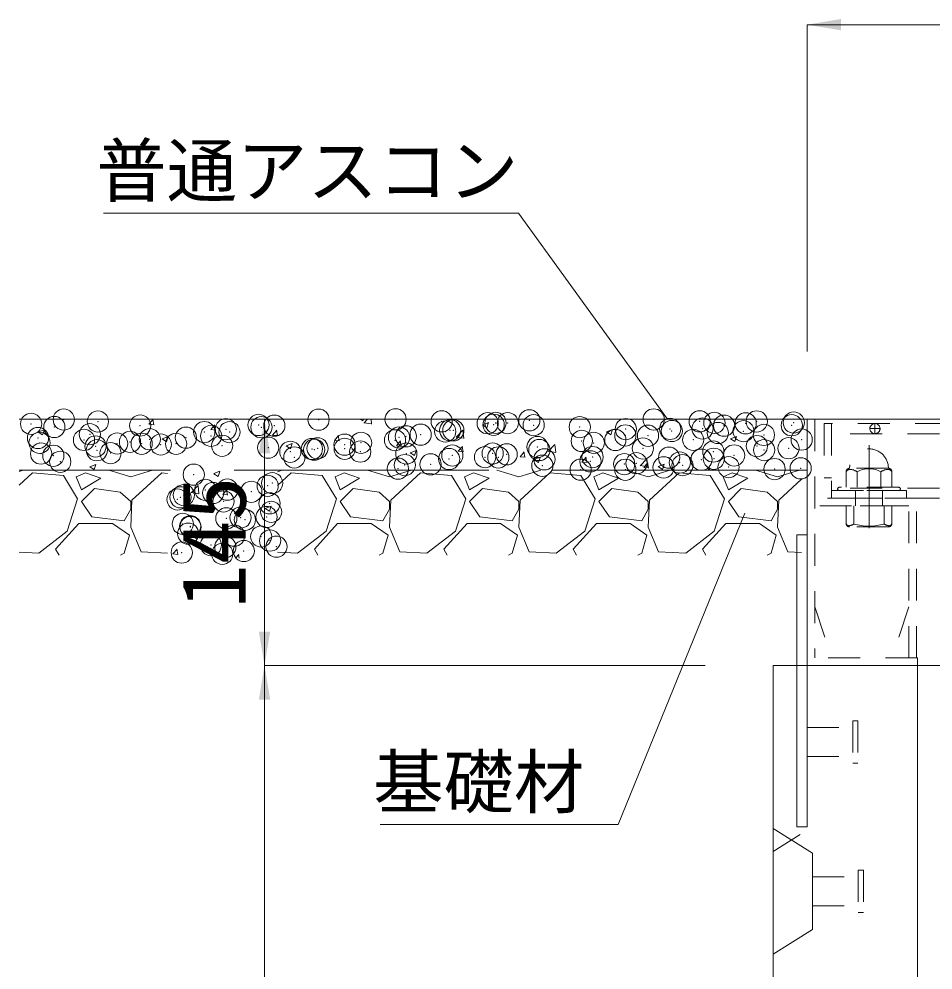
# Model space of a CAD drawing. Units: millimetres at full size; details may follow other scales. Extents: x 87398 to 114821, y -118528 to -105583.
# Drawn here: x 99003 to 99541, y -107779 to -107219 of the extents above; entities that cross this region are included whole.
import ezdxf
from ezdxf.enums import TextEntityAlignment as Align

# ---------------------------------------------------------------- set-up
doc = ezdxf.new("R2010")
doc.units = ezdxf.units.MM
doc.header["$LTSCALE"] = 25
doc.header["$PDMODE"] = 32
doc.header["$PDSIZE"] = 12.5
for name, pattern in [('CHAIN', [18.5, 12, -1.5, 3.5, -1.5]), ('DASHED', [7.5, 6, -1.5]), ('USER1', [1.35, 0.75, -0.6]), ('USER3', [1.35, 0.75, -0.6])]:
    doc.linetypes.add(name, pattern=pattern)
for name, color, linetype, lineweight in [('BT', 30, 'Continuous', 9), ('インサート', 92, 'USER1', 9), ('グレーチング', 7, 'USER1', 13), ('ハッチング', 7, 'Continuous', 5), ('受枠', 3, 'USER1', 9), ('基礎', 3, 'Continuous', 13), ('寸法線', 7, 'Continuous', 13), ('引出線', 4, 'Continuous', 13), ('本体', 2, 'Continuous', 9)]:
    doc.layers.add(name, color=color, linetype=linetype, lineweight=lineweight)
doc.styles.add('ＭＳ ゴシック', font='')
doc.styles.get('ＭＳ ゴシック').set_extended_font_data('MS Gothic')

# ---------------------------------------------------------------- blocks, each defined once
blk = doc.blocks.new('filled_arrow')
at = {"color": 0, "linetype": 'Continuous', "lineweight": -2}
blk.add_solid([(7.5, 1.25), (0, 0), (7.5, -1.25)], dxfattribs=at)

msp = doc.modelspace()

# ---------------------------------------------------------------- linework, layer by layer
at = {"layer": 'BT', "linetype": 'USER1', "lineweight": 13}
for p, q in [((99489.7, -107485.48), (99489.7, -107494.61)), ((99514.62, -107483.4), (99491.77, -107483.4)), ((99496.19, -107485.48), (99496.19, -107494.61)), ((99510.21, -107485.48), (99510.21, -107494.61)), ((99516.7, -107485.48), (99516.7, -107494.61)), ((99520.7, -107494.61), (99485.7, -107494.61)), ((99520.7, -107496.55), (99485.7, -107496.55)), ((99495.2, -107505.55), (99495.2, -107496.55)), ((99511.2, -107505.55), (99511.2, -107496.55)), ((99516.7, -107505.55), (99489.7, -107505.55)), ((99489.7, -107505.55), (99489.7, -107515.91)), ((99494.32, -107516.22), (99494.32, -107505.55)), ((99512.07, -107516.22), (99512.07, -107505.55)), ((99516.7, -107505.55), (99516.7, -107515.91)), ((99514.75, -107517.86), (99491.65, -107517.86))]:
    msp.add_line(p, q, dxfattribs=at)
for centre, radius, start, end in [((99503.2, -107483.4), 11.42, 0, 180), ((99491.77, -107485.48), 2.08, 90, 180), ((99503.2, -107498.15), 14.48, 61.0495, 118.9505), ((99514.62, -107485.48), 2.08, 0, 90), ((99485.7, -107495.61), 1, 90, 180), ((99485.7, -107495.55), 1, 180, 270), ((99520.7, -107495.61), 1, 0, 90), ((99520.7, -107495.55), 1, 270, 0), ((99491.65, -107515.91), 1.95, 180, 270), ((99503.2, -107485.95), 31.54, 253.6626, 286.3374), ((99514.75, -107515.91), 1.95, 270, 0)]:
    msp.add_arc(centre, radius, start, end, dxfattribs=at)
for points in [[(99491.77, -107484.06), (99491.15, -107484.17), (99490.1, -107484.55), (99489.7, -107485.48)], [(99496.19, -107485.48), (99494.77, -107484.54), (99493.24, -107483.97), (99491.77, -107484.06)], [(99510.21, -107485.48), (99511.62, -107484.54), (99513.16, -107483.97), (99514.62, -107484.06)], [(99514.62, -107484.06), (99515.25, -107484.17), (99516.29, -107484.55), (99516.7, -107485.48)], [(99491.16, -107517.21), (99490.72, -107517.13), (99489.85, -107517), (99489.7, -107515.54)], [(99494.32, -107516.22), (99493.27, -107516.88), (99492.19, -107517.28), (99491.16, -107517.21)], [(99512.07, -107516.22), (99513.13, -107516.88), (99514.21, -107517.28), (99515.24, -107517.21)], [(99515.24, -107517.21), (99515.68, -107517.13), (99516.54, -107517), (99516.7, -107515.54)]]:
    msp.add_open_spline(points, degree=3, dxfattribs=at)
at = {"layer": 'インサート', "linetype": 'USER3', "lineweight": 5}
for p, q in [((99466.7, -107636.05), (99493.7, -107636.05)), ((99493.7, -107632.05), (99493.7, -107657.05)), ((99493.7, -107632.05), (99496.7, -107632.05)), ((99496.7, -107632.05), (99496.7, -107657.05)), ((99466.7, -107653.05), (99493.7, -107653.05)), ((99493.7, -107657.05), (99496.7, -107657.05)), ((99496.9, -107720.05), (99496.9, -107745.05)), ((99496.9, -107720.05), (99499.9, -107720.05)), ((99499.9, -107720.05), (99499.9, -107745.05)), ((99469.9, -107724.05), (99496.9, -107724.05)), ((99469.9, -107724.05), (99469.9, -107741.05)), ((99469.9, -107741.05), (99496.9, -107741.05)), ((99496.9, -107745.05), (99499.9, -107745.05))]:
    msp.add_line(p, q, dxfattribs=at)
at = {"layer": 'グレーチング'}
for p, q in [((99476.7, -107457.05), (99476.7, -107489.05)), ((99886.7, -107457.05), (99476.7, -107457.05)), ((99481.2, -107457.05), (99481.2, -107501.05)), ((99506.7, -107457.05), (99506.7, -107463.05)), ((99882.2, -107463.05), (99481.2, -107463.05)), ((99509.7, -107460.05), (99503.7, -107460.05)), ((99476.7, -107489.05), (99481.2, -107489.05)), ((99882.2, -107495.05), (99481.2, -107495.05)), ((99481.2, -107496.55), (99525.2, -107496.55)), ((99525.2, -107496.55), (99525.2, -107501.05)), ((99882.2, -107501.05), (99481.2, -107501.05))]:
    msp.add_line(p, q, dxfattribs=at)
msp.add_circle((99506.7, -107460.05), 3, dxfattribs=at)
at = {"layer": 'ハッチング'}
for p, q in [((99045.46, -107454.57), (99045.46, -107454.55)), ((99079.05, -107457.46), (99081.49, -107454.55)), ((99079.05, -107457.46), (99082.09, -107457.73)), ((99081.9, -107457.76), (99081.31, -107454.58)), ((99115.49, -107460.65), (99117.94, -107457.73)), ((99118.34, -107460.95), (99117.75, -107457.76)), ((99203.71, -107454.55), (99205.14, -107455.51)), ((99205.13, -107455.51), (99205.46, -107454.55)), ((99205.73, -107456.6), (99210.25, -107457.3)), ((99205.76, -107456.66), (99207.79, -107454.55)), ((99210.23, -107457.37), (99209.91, -107454.55)), ((99275.61, -107457.88), (99278.14, -107459.58)), ((99275.62, -107457.85), (99279.18, -107456.49)), ((99278.14, -107459.58), (99279.17, -107456.51)), ((99013.91, -107462.06), (99016.44, -107463.76)), ((99013.92, -107462.03), (99017.48, -107460.67)), ((99016.44, -107463.76), (99017.47, -107460.69)), ((99115.49, -107460.65), (99118.52, -107460.91)), ((99151.92, -107463.83), (99154.37, -107460.92)), ((99151.92, -107463.84), (99154.96, -107464.1)), ((99154.77, -107464.14), (99154.19, -107460.95)), ((99259.98, -107465.07), (99263.93, -107460.95)), ((99264.45, -107465.78), (99263.89, -107460.95)), ((99348.62, -107461.95), (99351.15, -107463.65)), ((99348.63, -107461.92), (99352.19, -107460.56)), ((99351.14, -107463.65), (99352.18, -107460.58)), ((99086.92, -107466.12), (99089.45, -107467.83)), ((99086.93, -107466.1), (99090.49, -107464.74)), ((99089.44, -107467.83), (99090.47, -107464.76)), ((99159.94, -107470.17), (99163.49, -107468.81)), ((99162.45, -107471.9), (99163.48, -107468.83)), ((99188.36, -107467.02), (99190.81, -107464.1)), ((99188.36, -107467.02), (99191.4, -107467.29)), ((99191.21, -107467.32), (99190.62, -107464.14)), ((99224.8, -107470.21), (99227.25, -107467.29)), ((99227.65, -107470.51), (99227.06, -107467.33)), ((99259.94, -107465), (99264.46, -107465.7)), ((99314.19, -107473.48), (99318.15, -107469.36)), ((99318.67, -107474.18), (99318.11, -107469.36)), ((99421.63, -107466.01), (99424.15, -107467.72)), ((99421.64, -107465.99), (99425.19, -107464.63)), ((99424.15, -107467.72), (99425.18, -107464.65)), ((99159.93, -107470.19), (99162.45, -107471.9)), ((99224.8, -107470.21), (99227.83, -107470.48)), ((99232.93, -107474.26), (99235.46, -107475.97)), ((99232.94, -107474.24), (99236.5, -107472.87)), ((99235.46, -107475.96), (99236.49, -107472.89)), ((99261.23, -107473.4), (99263.68, -107470.48)), ((99261.23, -107473.4), (99264.27, -107473.67)), ((99264.09, -107473.7), (99263.5, -107470.52)), ((99297.67, -107476.59), (99300.12, -107473.67)), ((99300.52, -107476.89), (99299.93, -107473.7)), ((99314.16, -107473.41), (99318.68, -107474.11)), ((99297.67, -107476.59), (99300.71, -107476.85)), ((99305.94, -107478.33), (99308.46, -107480.03)), ((99305.95, -107478.31), (99309.5, -107476.94)), ((99308.46, -107480.03), (99309.49, -107476.96)), ((99334.11, -107479.77), (99336.56, -107476.85)), ((99334.11, -107479.78), (99337.14, -107480.04)), ((99336.96, -107480.08), (99336.37, -107476.89)), ((99368.41, -107481.89), (99372.36, -107477.76)), ((99370.55, -107482.96), (99372.99, -107480.04)), ((99372.88, -107482.59), (99372.32, -107477.77)), ((99373.4, -107483.26), (99372.81, -107480.08)), ((99002.54, -107485.34), (99005.06, -107484.6)), ((99010.39, -107486.12), (99002.54, -107493.29)), ((99005.06, -107484.6), (99005.08, -107484.55)), ((99028.68, -107487.65), (99010.4, -107486.12)), ((99041.64, -107486.12), (99036.3, -107488.41)), ((99050.78, -107489.17), (99041.64, -107486.12)), ((99044.24, -107482.51), (99046.76, -107484.21)), ((99044.25, -107482.49), (99047.8, -107481.12)), ((99046.76, -107484.21), (99047.79, -107481.14)), ((99055.33, -107484.55), (99055.35, -107484.6)), ((99055.35, -107484.6), (99068.31, -107488.41)), ((99068.31, -107488.41), (99081.26, -107484.6)), ((99086.59, -107486.12), (99069.07, -107502.12)), ((99081.26, -107484.6), (99081.28, -107484.55)), ((99089.93, -107486.4), (99086.6, -107486.12)), ((99117.25, -107486.56), (99120.81, -107485.19)), ((99119.77, -107488.28), (99120.8, -107485.21)), ((99154.71, -107485.41), (99157.46, -107484.6)), ((99162.79, -107486.12), (99154.71, -107493.5)), ((99157.46, -107484.6), (99157.48, -107484.55)), ((99181.08, -107487.65), (99162.8, -107486.12)), ((99194.04, -107486.12), (99188.7, -107488.41)), ((99203.18, -107489.17), (99194.04, -107486.12)), ((99207.73, -107484.55), (99207.75, -107484.6)), ((99207.75, -107484.6), (99220.71, -107488.41)), ((99220.71, -107488.41), (99233.66, -107484.6)), ((99238.99, -107486.12), (99221.47, -107502.12)), ((99233.66, -107484.6), (99233.68, -107484.55)), ((99257.28, -107487.65), (99239, -107486.12)), ((99270.24, -107486.12), (99264.9, -107488.41)), ((99279.38, -107489.17), (99270.24, -107486.12)), ((99283.93, -107484.55), (99283.95, -107484.6)), ((99283.95, -107484.6), (99296.91, -107488.41)), ((99296.91, -107488.41), (99309.86, -107484.6)), ((99315.19, -107486.12), (99297.67, -107502.12)), ((99309.86, -107484.6), (99309.88, -107484.55)), ((99333.48, -107487.65), (99315.2, -107486.12)), ((99346.44, -107486.12), (99341.1, -107488.41)), ((99355.58, -107489.17), (99346.44, -107486.12)), ((99360.13, -107484.55), (99360.15, -107484.6)), ((99360.15, -107484.6), (99373.11, -107488.41)), ((99368.38, -107481.82), (99372.89, -107482.52)), ((99370.55, -107482.96), (99373.58, -107483.23)), ((99373.11, -107488.41), (99386.06, -107484.6)), ((99391.39, -107486.12), (99373.87, -107502.12)), ((99378.94, -107482.4), (99381.47, -107484.1)), ((99378.95, -107482.38), (99382.51, -107481.01)), ((99381.47, -107484.1), (99382.5, -107481.03)), ((99386.06, -107484.6), (99386.08, -107484.55)), ((99409.68, -107487.65), (99391.4, -107486.12)), ((99408.32, -107484.55), (99409.43, -107483.23)), ((99409.48, -107484.55), (99409.25, -107483.27)), ((99422.64, -107486.12), (99417.3, -107488.41)), ((99431.78, -107489.17), (99422.64, -107486.12)), ((99436.33, -107484.55), (99436.35, -107484.6)), ((99436.35, -107484.6), (99449.31, -107488.41)), ((99449.31, -107488.41), (99462.26, -107484.6)), ((99462.26, -107484.6), (99462.28, -107484.55)), ((99037.07, -107501.36), (99028.68, -107487.65)), ((99036.3, -107488.41), (99039.35, -107496.03)), ((99039.35, -107496.03), (99050.78, -107489.17)), ((99117.24, -107486.58), (99119.77, -107488.28)), ((99189.47, -107501.36), (99181.08, -107487.65)), ((99188.7, -107488.41), (99191.75, -107496.03)), ((99191.75, -107496.03), (99203.18, -107489.17)), ((99265.67, -107501.36), (99257.28, -107487.65)), ((99264.9, -107488.41), (99267.95, -107496.03)), ((99267.95, -107496.03), (99279.38, -107489.17)), ((99341.87, -107501.36), (99333.48, -107487.65)), ((99341.1, -107488.41), (99344.15, -107496.03)), ((99344.15, -107496.03), (99355.58, -107489.17)), ((99418.07, -107501.36), (99409.68, -107487.65)), ((99417.3, -107488.41), (99420.35, -107496.03)), ((99420.35, -107496.03), (99431.78, -107489.17)), ((99463.5, -107489.87), (99450.07, -107502.12)), ((99046.97, -107495.27), (99039.35, -107502.89)), ((99062.21, -107497.55), (99046.97, -107495.27)), ((99104.06, -107497.74), (99108.02, -107493.62)), ((99108.54, -107498.44), (99107.98, -107493.62)), ((99122.54, -107498.86), (99124.98, -107495.94)), ((99125.39, -107499.16), (99124.8, -107495.98)), ((99199.37, -107495.27), (99191.75, -107502.89)), ((99214.61, -107497.55), (99199.37, -107495.27)), ((99275.57, -107495.27), (99267.95, -107502.89)), ((99290.81, -107497.55), (99275.57, -107495.27)), ((99351.77, -107495.27), (99344.15, -107502.89)), ((99367.01, -107497.55), (99351.77, -107495.27)), ((99427.97, -107495.27), (99420.35, -107502.89)), ((99443.21, -107497.55), (99427.97, -107495.27)), ((99030.97, -107520.41), (99037.07, -107501.36)), ((99039.35, -107502.89), (99045.45, -107512.03)), ((99068.31, -107502.89), (99062.21, -107497.55)), ((99069.07, -107502.12), (99068.31, -107518.13)), ((99068.31, -107507.46), (99068.31, -107502.89)), ((99104.03, -107497.67), (99108.55, -107498.37)), ((99122.54, -107498.86), (99125.57, -107499.13)), ((99183.37, -107520.41), (99189.47, -107501.36)), ((99191.75, -107502.89), (99197.85, -107512.03)), ((99220.71, -107502.89), (99214.61, -107497.55)), ((99221.47, -107502.12), (99220.71, -107518.13)), ((99220.71, -107507.46), (99220.71, -107502.89)), ((99259.57, -107520.41), (99265.67, -107501.36)), ((99267.95, -107502.89), (99274.05, -107512.03)), ((99296.91, -107502.89), (99290.81, -107497.55)), ((99297.67, -107502.12), (99296.91, -107518.13)), ((99296.91, -107507.46), (99296.91, -107502.89)), ((99335.77, -107520.41), (99341.87, -107501.36)), ((99344.15, -107502.89), (99350.25, -107512.03)), ((99373.11, -107502.89), (99367.01, -107497.55)), ((99373.87, -107502.12), (99373.11, -107518.13)), ((99373.11, -107507.46), (99373.11, -107502.89)), ((99411.97, -107520.41), (99418.07, -107501.36)), ((99420.35, -107502.89), (99426.45, -107512.03)), ((99449.31, -107502.89), (99443.21, -107497.55)), ((99450.07, -107502.12), (99449.31, -107518.13)), ((99449.31, -107507.46), (99449.31, -107502.89)), ((99064.5, -107514.32), (99068.31, -107507.46)), ((99147.56, -107507.03), (99150.09, -107508.73)), ((99147.57, -107507.01), (99151.13, -107505.64)), ((99150.09, -107508.73), (99151.12, -107505.66)), ((99216.9, -107514.32), (99220.71, -107507.46)), ((99293.1, -107514.32), (99296.91, -107507.46)), ((99369.3, -107514.32), (99373.11, -107507.46)), ((99445.5, -107514.32), (99449.31, -107507.46)), ((99045.45, -107512.03), (99064.5, -107514.32)), ((99197.85, -107512.03), (99216.9, -107514.32)), ((99274.05, -107512.03), (99293.1, -107514.32)), ((99350.25, -107512.03), (99369.3, -107514.32)), ((99426.45, -107512.03), (99445.5, -107514.32)), ((99024.11, -107531.08), (99037.83, -107515.84)), ((99037.83, -107515.84), (99057.64, -107515.84)), ((99057.64, -107515.84), (99067.55, -107522.7)), ((99068.31, -107518.13), (99074.4, -107532.6)), ((99176.51, -107531.08), (99190.23, -107515.84)), ((99190.23, -107515.84), (99210.04, -107515.84)), ((99210.04, -107515.84), (99219.95, -107522.7)), ((99220.71, -107518.13), (99226.8, -107532.6)), ((99252.71, -107531.08), (99266.43, -107515.84)), ((99266.43, -107515.84), (99286.24, -107515.84)), ((99286.24, -107515.84), (99296.15, -107522.7)), ((99296.91, -107518.13), (99303, -107532.6)), ((99328.91, -107531.08), (99342.63, -107515.84)), ((99342.63, -107515.84), (99362.44, -107515.84)), ((99362.44, -107515.84), (99372.35, -107522.7)), ((99373.11, -107518.13), (99379.2, -107532.6)), ((99405.11, -107531.08), (99418.83, -107515.84)), ((99418.83, -107515.84), (99438.64, -107515.84)), ((99438.64, -107515.84), (99448.55, -107522.7)), ((99449.31, -107518.13), (99455.4, -107532.6)), ((99014.21, -107533.37), (99030.97, -107520.41)), ((99067.55, -107522.7), (99064.5, -107533.37)), ((99104.88, -107523.41), (99107.41, -107525.12)), ((99104.89, -107523.39), (99108.45, -107522.03)), ((99107.41, -107525.12), (99108.44, -107522.05)), ((99166.61, -107533.37), (99183.37, -107520.41)), ((99219.95, -107522.7), (99216.9, -107533.37)), ((99242.81, -107533.37), (99259.57, -107520.41)), ((99296.15, -107522.7), (99293.1, -107533.37)), ((99319.01, -107533.37), (99335.77, -107520.41)), ((99372.35, -107522.7), (99369.3, -107533.37)), ((99395.21, -107533.37), (99411.97, -107520.41)), ((99448.55, -107522.7), (99445.5, -107533.37)), ((99026.13, -107534.55), (99024.11, -107531.08)), ((99093.15, -107533.88), (99095.6, -107530.96)), ((99096, -107534.18), (99095.41, -107531)), ((99178.53, -107534.55), (99176.51, -107531.08)), ((99254.73, -107534.55), (99252.71, -107531.08)), ((99330.93, -107534.55), (99328.91, -107531.08)), ((99407.13, -107534.55), (99405.11, -107531.08)), ((99002.54, -107532.81), (99014.21, -107533.37)), ((99064.5, -107533.37), (99062.24, -107534.55)), ((99074.4, -107532.6), (99089.93, -107533.34)), ((99093.15, -107533.88), (99096.18, -107534.15)), ((99130.14, -107536.41), (99132.03, -107534.15)), ((99132.26, -107536.41), (99131.85, -107534.19)), ((99154.71, -107532.8), (99166.61, -107533.37)), ((99216.9, -107533.37), (99214.64, -107534.55)), ((99226.8, -107532.6), (99242.81, -107533.37)), ((99293.1, -107533.37), (99290.84, -107534.55)), ((99303, -107532.6), (99319.01, -107533.37)), ((99369.3, -107533.37), (99367.04, -107534.55)), ((99379.2, -107532.6), (99395.21, -107533.37)), ((99445.5, -107533.37), (99443.24, -107534.55)), ((99455.4, -107532.6), (99463.5, -107532.99))]:
    msp.add_line(p, q, dxfattribs=at)
for p in [(99009.66, -107457.24), (99028.9, -107454.7), (99049.01, -107455.86), (99073.9, -107458.25), (99143.61, -107457.88), (99152.9, -107458.33), (99178.98, -107454.75), (99224.35, -107454.58), (99251.47, -107455.73), (99278.59, -107456.87), (99282.15, -107457.77), (99283.23, -107456.67), (99290.41, -107456.83), (99303.13, -107455.15), (99305.7, -107458.02), (99376.35, -107454.63), (99403.46, -107455.78), (99412.13, -107456.66), (99417.84, -107458.33), (99430.58, -107456.92), (99437.08, -107455.8), (99457.7, -107458.07), (99458.89, -107456.47), (99023.35, -107459.11), (99044.27, -107463.34), (99111.66, -107462.09), (99115.7, -107464.32), (99124.37, -107460.41), (99126.52, -107462.13), (99145.32, -107459.24), (99239.09, -107463.59), (99253.6, -107461.76), (99256.49, -107461.02), (99258.33, -107461.05), (99332.82, -107459.16), (99359.66, -107464.04), (99359.94, -107460.31), (99373.04, -107464.23), (99386.05, -107460.23), (99387.06, -107461.45), (99405.13, -107460), (99414.18, -107462.6), (99429.26, -107461.56), (99441.29, -107463.75), (99013.7, -107465.56), (99014.65, -107468.43), (99040.82, -107466.7), (99060.34, -107468.84), (99067.94, -107467.85), (99074.77, -107468.96), (99079.57, -107466.31), (99086.07, -107469.41), (99095.06, -107469), (99100.86, -107465.39), (99122.18, -107470.14), (99194.29, -107469.48), (99204.03, -107468.41), (99223.98, -107466.85), (99226.37, -107465.26), (99230.41, -107464.6), (99334, -107467.3), (99341.09, -107468.43), (99353.81, -107466.76), (99399.63, -107466.64), (99463.56, -107466.51), (99015.54, -107474.74), (99047.62, -107470.52), (99048.39, -107472.77), (99056.45, -107474.49), (99149.3, -107471.29), (99162.33, -107473.69), (99175.05, -107472.02), (99176.41, -107472.43), (99178.37, -107471.66), (99194.35, -107471.93), (99203.53, -107473.58), (99230.65, -107474.72), (99281.53, -107474.68), (99289.77, -107475.19), (99307.92, -107470.87), (99309.01, -107472.66), (99370.01, -107471.73), (99411.51, -107473.57), (99437.17, -107470.32), (99441.43, -107472.71), (99455.8, -107471.61), (99022.73, -107476.02), (99026.82, -107479.58), (99164.72, -107477.02), (99244.97, -107481.09), (99255.88, -107477.93), (99257.77, -107475.87), (99277.05, -107476.86), (99284.89, -107477.02), (99312, -107478.16), (99339.12, -107479.31), (99340.38, -107476.81), (99359.04, -107480.95), (99366.24, -107480.45), (99385.43, -107477.15), (99391.76, -107480.04), (99404.48, -107478.36), (99411.81, -107477.8), (99423.72, -107475.83), (99225.73, -107483.62), (99229.79, -107481.51), (99310.76, -107481.9), (99333.38, -107484.21), (99359.68, -107484.26), (99382.18, -107482.88), (99393.36, -107481.6), (99420.48, -107482.74), (99447.59, -107483.89), (99462.94, -107483.42), (99105.47, -107487.19), (99151.67, -107492.15), (99112.28, -107496.1), (99116.89, -107497.95), (99125.28, -107495.96), (99139.4, -107497.25), (99148.97, -107493.73), (99095.88, -107501.78), (99097.65, -107500.48), (99099.62, -107499.21), (99123, -107502.92), (99150.11, -107504.07), (99151.05, -107509.06), (99124.66, -107512.87), (99133, -107512.41), (99135.61, -107513.76), (99148.32, -107512.09), (99099, -107516.12), (99103.38, -107517.5), (99103.52, -107517.99), (99102.18, -107521.92), (99129.3, -107523.07), (99145.17, -107523.57), (99150.43, -107525.97), (99115.55, -107528.65), (99124.05, -107529.78), (99154.2, -107529.59), (99098.39, -107533.03), (99122.24, -107533.8), (99134.96, -107532.12)]:
    msp.add_point(p, dxfattribs=at)
at = {"layer": '受枠', "linetype": 'Continuous'}
for p, q in [((99466.7, -107454.55), (99471.2, -107454.55)), ((99466.7, -107694.55), (99466.7, -107454.55)), ((99471.2, -107454.55), (99892.2, -107454.55)), ((99460.7, -107522.55), (99460.7, -107694.55)), ((99466.7, -107522.55), (99460.7, -107522.55)), ((99460.7, -107694.55), (99466.7, -107694.55))]:
    msp.add_line(p, q, dxfattribs=at)
at = {"layer": '受枠'}
for p, q in [((99471.2, -107454.55), (99471.2, -107595.05)), ((99531.2, -107501.05), (99471.2, -107501.05)), ((99531.2, -107595.05), (99531.2, -107501.05)), ((99526.7, -107505.55), (99471.2, -107505.55)), ((99526.7, -107595.05), (99526.7, -107505.55)), ((99471.2, -107565.05), (99481.2, -107595.05)), ((99526.7, -107565.05), (99516.7, -107595.05)), ((99531.7, -107595.05), (99471.2, -107595.05)), ((99531.7, -107595.05), (99531.7, -107599.55))]:
    msp.add_line(p, q, dxfattribs=at)
at = {"layer": '受枠', "linetype": 'CHAIN'}
msp.add_line((99503.2, -107518.6), (99503.2, -107469.86), dxfattribs=at)
at = {"layer": '基礎'}
msp.add_line((99002.54, -107454.55), (99466.7, -107454.55), dxfattribs=at)
at = {"layer": '基礎', "linetype": 'DASHED', "lineweight": 15}
msp.add_line((99466.7, -107484.55), (99002.54, -107484.55), dxfattribs=at)
at = {"layer": '寸法線'}
for p, q in [((99466.7, -107222.18), (99896.7, -107222.18)), ((99466.7, -107414.55), (99466.7, -107222.18)), ((99147.14, -107454.55), (99147.14, -107599.55)), ((99147.14, -107599.55), (99147.14, -108299.55)), ((99406.7, -107599.55), (99147.14, -107599.55)), ((99406.7, -107599.55), (99147.14, -107599.55))]:
    msp.add_line(p, q, dxfattribs=at)
at = {"layer": '引出線', "lineweight": 9}
for points in [[(99384.42, -107454.55), (99296.69, -107333.12), (99052.39, -107333.12)], [(99430.11, -107509.75), (99355.51, -107693.09), (99215.31, -107693.09)]]:
    msp.add_lwpolyline(points, dxfattribs=at)
at = {"layer": '本体', "lineweight": 20}
for p, q in [((99531.7, -107599.55), (99446.7, -107599.55)), ((99446.7, -107599.55), (99446.7, -109049.55)), ((99896.7, -107599.55), (99466.7, -107599.55)), ((99531.7, -108229.03), (99531.7, -107599.55))]:
    msp.add_line(p, q, dxfattribs=at)
at = {"layer": '本体', "linetype": 'USER3', "lineweight": 5}
for p in [(99466.7, -107599.55), (99466.7, -107599.55), (99446.7, -107709.05)]:
    msp.add_line(p, (99466.7, -107696.55), dxfattribs=at)
at = {"layer": '本体', "lineweight": 5}
for p, q in [((99446.7, -107695.56), (99469.9, -107710.05)), ((99469.9, -107710.05), (99469.9, -107755.05)), ((99446.7, -107769.56), (99469.9, -107755.05))]:
    msp.add_line(p, q, dxfattribs=at)

# ---------------------------------------------------------------- block references
at = {"layer": '寸法線', "xscale": 2.67, "yscale": 2.67}
msp.add_blockref('filled_arrow', (99466.7, -107222.18), dxfattribs=at)
for p, rotation in [((99147.14, -107454.55), 270), ((99147.14, -107599.55), 90), ((99147.14, -107599.55), 270)]:
    msp.add_blockref('filled_arrow', p, dxfattribs=dict(at, rotation=rotation))
at = {"layer": '引出線', "lineweight": 9, "xscale": 0.133, "yscale": 0.133}
for p, rotation in [((99384.42, -107454.55), 125.8), ((99430.11, -107509.75), 247.9)]:
    msp.add_blockref('filled_arrow', p, dxfattribs=dict(at, rotation=rotation))

# ---------------------------------------------------------------- texts
at = {"layer": '寸法線', "style": 'ＭＳ ゴシック'}
msp.add_text('145', height=37.98, rotation=90, dxfattribs=at).set_placement((99117.14, -107527.05), align=Align.MIDDLE_CENTER)
at = {"layer": '引出線', "style": 'ＭＳ ゴシック'}
for s, p in [('普通アスコン', (99296.69, -107292.93)), ('基礎材', (99335.51, -107652.9))]:
    msp.add_text(s, height=30.38, dxfattribs=at).set_placement(p, align=Align.TOP_RIGHT)

doc.saveas('drawing.dxf')
